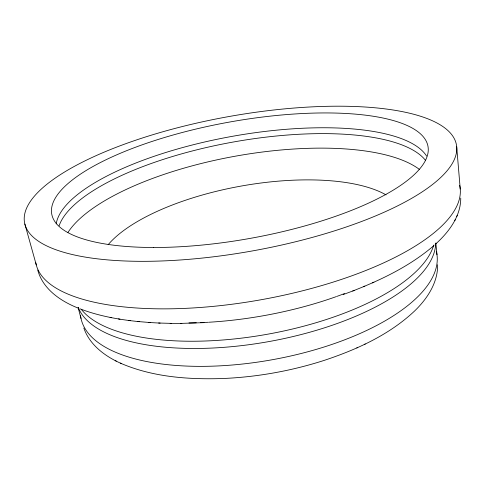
<?xml version="1.0" encoding="UTF-8"?>
<svg xmlns="http://www.w3.org/2000/svg" width="485" height="485" viewBox="0 0 485 485"><rect width="100%" height="100%" fill="white"/><g stroke="black" fill="none" stroke-linecap="round" stroke-linejoin="round"><path stroke-width="0.73" d="M437.652 264.762C437.894 282.955 426.988 299.093 414.329 311.249C389.031 334.977 356.669 349.6 324.095 360.422L323.422 360.64C291.103 370.952 257.42 376.978 223.53 378.488L222.815 378.518C188.617 379.64 153.29 377.142 121.462 363.604C105.475 356.608 89.749 345.162 83.826 328.054M435.106 244.513C448.358 232.612 460.798 216.728 460.744 198.068M454.791 220.626L455.324 219.499M456.761 216.456L457.3 215.322M434.014 245.483C410.322 265.925 381.683 279.687 352.734 291M356.808 347.945L357.742 347.515M364.259 344.471L365.284 343.998M363.477 286.732L364.841 286.144M372.413 282.864L373.893 282.228M343.192 294.553L354.153 290.473M204.033 322.646L180.462 323.41M158.637 323.022L171.678 323.386M170.15 323.38L181.833 323.41M137.837 321.525L150.447 322.567M148.822 322.483L160.135 323.101M80.013 308.824C96.151 315.032 113.217 318.5 130.332 320.67M128.689 320.488L139.377 321.694M110.101 317.414L111.689 317.705M118.449 318.93L119.965 319.209M78.655 308.296C61.037 301.415 42.892 289.333 37.739 270.036M115.187 360.591L116.291 361.125M120.389 363.089L121.462 363.604M24.868 224.058L36.278 264.913M78.164 307.726L81.007 318.427M435.839 242.979L436.979 254.746M456.688 146.694A219.414 68.209 -10.2 0 1 137.928 261.306A219.414 68.209 -10.2 0 1 126.882 143.293A219.414 68.209 -10.2 0 1 456.688 146.694L460.235 189.004M344.495 293.564A184.033 69.549 -10.2 0 1 337.093 296.317M336.408 296.559A184.033 69.549 -10.2 0 1 208.944 322.234M208.241 322.27A184.033 69.549 -10.2 0 1 200.742 322.634M196.292 322.786A184.033 69.549 -10.2 0 1 188.974 322.931M433.729 245.089A182.687 72.071 -10.2 0 1 268.599 334.026A182.687 72.071 -10.2 0 1 81.31 309.321M108.185 244.652A154.939 58.261 -10.2 0 1 241.257 186.046A154.939 58.261 -10.2 0 1 386.06 194.891M67.985 232.406A187.713 65.875 -10.2 0 1 235.946 156.079A187.713 65.875 -10.2 0 1 419.452 169.453M59.091 225.871A189.126 63.105 -10.2 0 1 233.424 141.996A189.126 63.105 -10.2 0 1 425.412 160.244M56.205 223.852A189.702 61.977 -10.2 0 1 230.248 136.709A189.702 61.977 -10.2 0 1 426.582 156.055M435.688 243.476A182.154 73.059 -10.2 0 1 268.46 341.652A182.154 73.059 -10.2 0 1 78.237 307.435M436.294 251.242A180.832 75.472 -10.2 0 1 272.582 359.676A180.832 75.472 -10.2 0 1 80.546 315.614M459.659 185.422A215.431 76.03 -10.2 0 1 262.87 299.421A215.431 76.03 -10.2 0 1 35.823 262.785M153.69 247.495A191.145 59.079 -10.2 0 0 428.049 146.773A191.145 59.079 -10.2 0 0 137.843 146.379A191.145 59.079 -10.2 0 0 153.69 247.495"/></g></svg>
